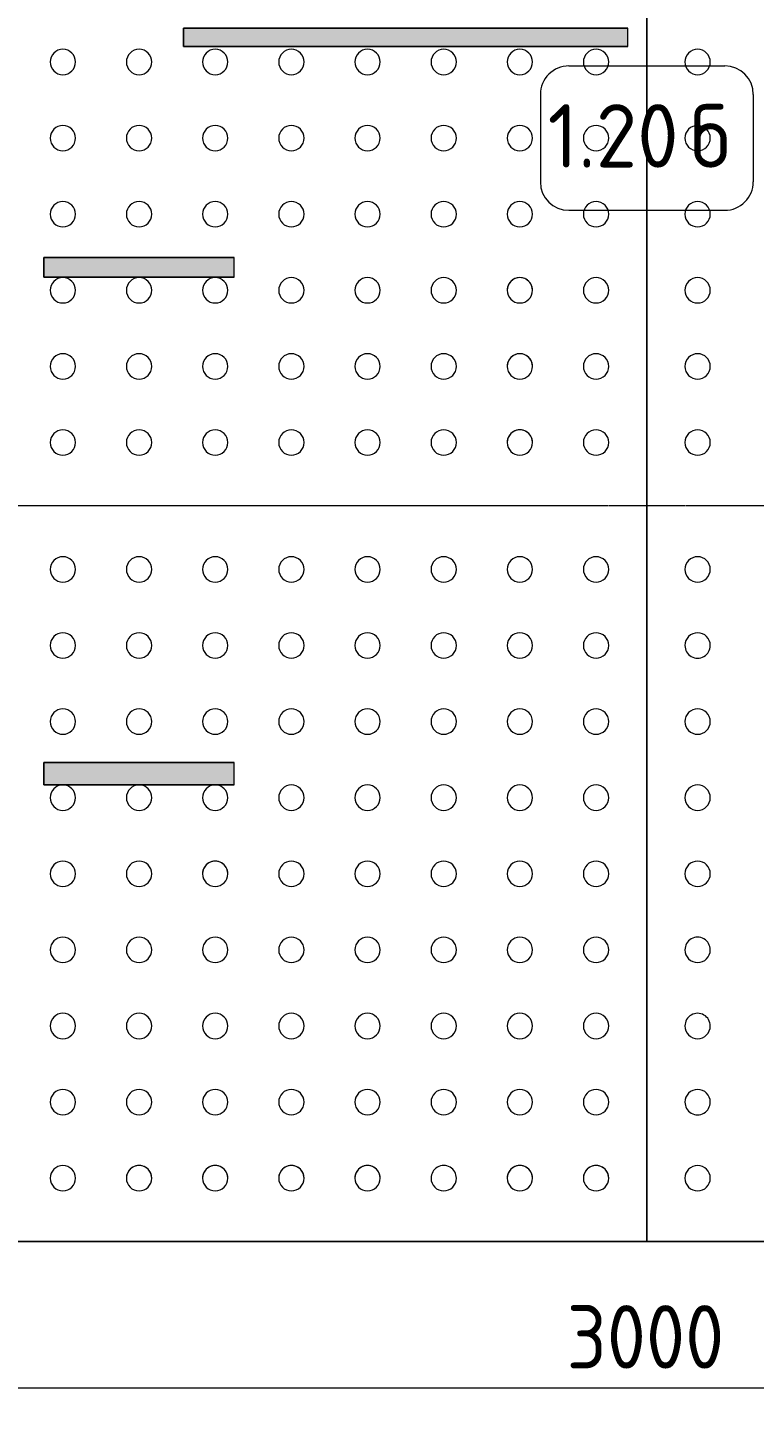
# Model space of a CAD drawing. Header units: millimetres. Extents: x 855 to 103073, y -1987 to 27400.
# Drawn here: x 72516 to 73088, y 355 to 1457 of the extents above; entities that cross this region are included whole.
import ezdxf

# ---------------------------------------------------------------- set-up
doc = ezdxf.new("R2010")
doc.units = ezdxf.units.MM
for name, color, linetype, lineweight in [('A-ANNO-DIMS', 7, 'Continuous', 9), ('A-ANNO-DIMS-25', 7, 'Continuous', 9), ('I-FURN-IDEN', 7, 'Continuous', 9)]:
    doc.layers.add(name, color=color, linetype=linetype, lineweight=lineweight)
for name, color, linetype, lineweight, true_color in [('I-FURN-3', 7, 'Continuous', 9, 0xacacac), ('I-FURN-7', 7, 'Continuous', 9, 0x9e9e9e), ('I-FURN-9', 7, 'Continuous', 9, 0xc0c0c0)]:
    doc.layers.add(name, color=color, linetype=linetype, lineweight=lineweight, true_color=true_color)
doc.layers.add('I-FURN-4', color=7, linetype='Continuous', lineweight=9, true_color=0x7f7f7f, transparency=0.7)
doc.styles.add('GOST Common_4', font='GOST_Common.ttf', dxfattribs={"height": 49.99999999999998})
doc.styles.add('ISOCPEUR_2', font='isocpeur.ttf', dxfattribs={"width": 0.9, "height": 49.99999999999999})
doc.dimstyles.new('ISO-2_0_0_9К_Средний_округл2', dxfattribs={"dimscale": 304.8, "dimtxt": 49.79905879051576, "dimasz": 0.1230314960629921, "dimexe": 0.09842519685039369, "dimexo": 0, "dimgap": 0, "dimtad": 1, "dimdec": 0, "dimrnd": 10, "dimzin": 0, "dimdsep": 46, "dimtxsty": 'ISOCPEUR_2', "dimblk1": 'OBLIQUE', "dimblk2": 'OBLIQUE', "dimsah": 1, "dimcen": 0.09, "dimdle": 0.09842519685039369, "dimazin": 0, "dimtfac": 1, "dimtdec": 4, "dimtix": 1, "dimtmove": 0, "dimatfit": 3, "dimfxl": 1, "dimtvp": 1, "dimtolj": 1, "dimtzin": 0, "dimarcsym": 2})

# ---------------------------------------------------------------- blocks, each defined once
blk = doc.blocks.new('Бизиборд лего - бизиборд 1_21б-32328682-Развертка 1_02-5')
at = {"layer": 'I-FURN-4'}
h = blk.add_hatch(color=256, dxfattribs=at)
h.paths.add_polyline_path([(-10711.25912739039, 860.1890996290872), (-10567.49996563503, 860.1890996290872), (-10567.49996563503, 877.7795048324365), (-10717.49996563503, 877.7795048324365), (-10717.49996563503, 860.1890996290872), (-10711.62661423824, 860.1890996290872)])
h.paths.add_polyline_path([(-10697.59852183533, 1260.363485744461), (-10567.49996563503, 1260.363485744461), (-10567.49996563503, 1275.872359665413), (-10717.49996563503, 1275.872359665413), (-10717.49996563503, 1260.363485744461), (-10699.91177518401, 1260.363485744461)])
h.paths.add_polyline_path([(-10274.07764208714, 1442.175845178935), (-10257.49996563502, 1442.175845178935), (-10257.49996563502, 1456.703159230274), (-10607.49996563503, 1456.703159230274), (-10607.49996563503, 1442.175845178935), (-10275.42889782316, 1442.175845178935)])
h.paths.add_polyline_path([(-10242.49996563503, 1840.277097905211), (-10242.49996563503, 1852.768102646797), (-10557.49996563503, 1852.768102646797), (-10557.49996563503, 1840.277097905211), (-10256.28351398312, 1840.277097905211)])
at = {"layer": 'I-FURN-3'}
for p, q in [((-10257.49996563501, 1456.703159230274), (-10607.49996563501, 1456.703159230274)), ((-10607.49996563501, 1456.703159230274), (-10607.49996563501, 1442.175845178936)), ((-10257.49996563501, 1442.175845178936), (-10257.49996563501, 1456.703159230274)), ((-10607.49996563501, 1442.175845178936), (-10257.49996563501, 1442.175845178936)), ((-10567.49996563502, 1275.872359665414), (-10717.49996563502, 1275.872359665414)), ((-10717.49996563502, 1275.872359665414), (-10717.49996563502, 1260.363485744461)), ((-10567.49996563502, 1260.363485744461), (-10567.49996563502, 1275.872359665414)), ((-10717.49996563502, 1260.363485744461), (-10567.49996563502, 1260.363485744461)), ((-10712.49996563501, 1079.999999999951), (-10772.49996563502, 1079.999999999951)), ((-10272.84070737213, 1079.999999999952), (-10712.1592238979, 1079.999999999951)), ((-10212.49996563501, 1079.999999999953), (-10272.49996563502, 1079.999999999952)), ((-9778.720619390548, 1079.999999999954), (-10212.1592238979, 1079.999999999953)), ((-10567.49996563502, 877.7795048324375), (-10717.49996563502, 877.7795048324375)), ((-10717.49996563502, 877.7795048324375), (-10717.49996563502, 860.1890996290883)), ((-10567.49996563502, 860.1890996290883), (-10567.49996563502, 877.7795048324375)), ((-10717.49996563502, 860.1890996290883), (-10567.49996563502, 860.1890996290883)), ((-10742.49996563502, 499.999999999955), (-10242.49996563501, 499.999999999955)), ((-10242.49996563501, 499.9999999999552), (-9742.499965635014, 499.9999999999552))]:
    blk.add_line(p, q, dxfattribs=at)
for centre, radius, start, end in [((-10702.49996563502, 1429.999999999948), 10, 0, 180), ((-10642.49996563502, 1429.999999999947), 9.999999999998181, 0, 180), ((-10582.49996563502, 1429.999999999948), 10, 0, 180), ((-10522.49996563502, 1429.999999999948), 10, 0, 180), ((-10462.49996563502, 1429.999999999948), 10, 0, 180), ((-10402.49996563502, 1429.999999999948), 10, 0, 180), ((-10342.49996563502, 1429.999999999949), 10, 0, 180), ((-10282.49996563502, 1429.999999999949), 10, 0, 180), ((-10202.49996563502, 1429.999999999951), 10, 0, 180), ((-10702.49996563502, 1429.999999999948), 10, 180, 0), ((-10642.49996563502, 1429.999999999947), 10, 180, 0), ((-10582.49996563502, 1429.999999999948), 10, 180, 0), ((-10522.49996563502, 1429.999999999948), 10, 180, 0), ((-10462.49996563502, 1429.999999999948), 10, 180, 0), ((-10402.49996563502, 1429.999999999948), 10, 180, 0), ((-10342.49996563502, 1429.999999999949), 10, 180, 0), ((-10282.49996563502, 1429.999999999949), 10.00000000000182, 180, 0), ((-10202.49996563502, 1429.999999999951), 10, 180, 0), ((-10702.49996563502, 1369.999999999948), 10, 0, 180), ((-10642.49996563502, 1369.999999999948), 9.999999999998181, 0, 180), ((-10582.49996563502, 1369.999999999948), 10, 0, 180), ((-10522.49996563502, 1369.999999999948), 10, 0, 180), ((-10462.49996563502, 1369.999999999948), 10, 0, 180), ((-10402.49996563502, 1369.999999999948), 10, 0, 180), ((-10342.49996563502, 1369.999999999948), 10, 0, 180), ((-10282.49996563502, 1369.999999999949), 10, 0, 180), ((-10202.49996563502, 1369.999999999951), 10, 0, 180), ((-10702.49996563502, 1369.999999999948), 10, 180, 0), ((-10642.49996563502, 1369.999999999948), 10, 180, 0), ((-10582.49996563502, 1369.999999999948), 10, 180, 0), ((-10522.49996563502, 1369.999999999948), 10, 180, 0), ((-10462.49996563502, 1369.999999999948), 10, 180, 0), ((-10402.49996563502, 1369.999999999948), 10, 180, 0), ((-10342.49996563502, 1369.999999999948), 10, 180, 0), ((-10282.49996563502, 1369.999999999949), 10, 180, 0), ((-10202.49996563502, 1369.999999999951), 10, 180, 0), ((-10702.49996563502, 1309.999999999948), 10, 0, 180), ((-10642.49996563502, 1309.999999999948), 9.999999999998181, 0, 180), ((-10582.49996563502, 1309.999999999948), 10, 0, 180), ((-10522.49996563502, 1309.999999999948), 10, 0, 180), ((-10462.49996563502, 1309.999999999948), 10, 0, 180), ((-10402.49996563502, 1309.999999999949), 10, 0, 180), ((-10342.49996563502, 1309.999999999949), 10, 0, 180), ((-10282.49996563502, 1309.999999999949), 10, 0, 180), ((-10202.49996563502, 1309.999999999953), 10, 0, 180), ((-10702.49996563502, 1309.999999999948), 10, 180, 0), ((-10642.49996563502, 1309.999999999948), 10, 180, 0), ((-10582.49996563502, 1309.999999999948), 10, 180, 0), ((-10522.49996563502, 1309.999999999948), 10, 180, 0), ((-10462.49996563502, 1309.999999999948), 10, 180, 0), ((-10402.49996563502, 1309.999999999949), 10, 180, 0), ((-10342.49996563502, 1309.999999999949), 10, 180, 0), ((-10282.49996563502, 1309.999999999949), 10, 180, 0), ((-10202.49996563502, 1309.999999999953), 10, 180, 0), ((-10702.49996563502, 1249.999999999948), 10, 0, 180), ((-10642.49996563502, 1249.999999999948), 9.999999999998181, 0, 180), ((-10582.49996563502, 1249.999999999948), 10, 0, 180), ((-10522.49996563502, 1249.999999999948), 10, 0, 180), ((-10462.49996563502, 1249.999999999948), 10, 0, 180), ((-10402.49996563502, 1249.999999999948), 10, 0, 180), ((-10342.49996563502, 1249.999999999948), 10.00000000000216, 359.9999999999944, 179.9999999999948), ((-10282.49996563502, 1249.999999999949), 10, 0, 180), ((-10202.49996563502, 1249.999999999953), 10, 0, 180), ((-10702.49996563502, 1249.999999999948), 10, 180, 0), ((-10642.49996563502, 1249.999999999948), 10, 180, 0), ((-10582.49996563502, 1249.999999999948), 10, 180, 0), ((-10522.49996563502, 1249.999999999948), 10, 180, 0), ((-10462.49996563502, 1249.999999999948), 10, 180, 0), ((-10402.49996563502, 1249.999999999948), 10, 180, 0), ((-10342.49996563502, 1249.999999999948), 10, 180, 0), ((-10282.49996563502, 1249.999999999949), 10, 180, 0), ((-10202.49996563502, 1249.999999999953), 10, 180, 0), ((-10702.49996563502, 1189.99999999995), 10, 0, 180), ((-10642.49996563502, 1189.999999999948), 9.999999999998181, 0, 180), ((-10582.49996563502, 1189.999999999948), 10, 0, 180), ((-10522.49996563502, 1189.999999999948), 10, 0, 180), ((-10462.49996563502, 1189.999999999948), 10, 0, 180), ((-10402.49996563502, 1189.999999999948), 10, 0, 180), ((-10342.49996563502, 1189.999999999948), 10.00000000000223, 359.9999999999944, 179.9999999999948), ((-10282.49996563502, 1189.999999999948), 10, 0, 180), ((-10202.49996563502, 1189.999999999952), 10, 0, 180), ((-10702.49996563502, 1189.99999999995), 10, 180, 0), ((-10642.49996563502, 1189.999999999948), 10, 180, 0), ((-10582.49996563502, 1189.999999999948), 10, 180, 0), ((-10522.49996563502, 1189.999999999948), 10.00000000000182, 180, 0), ((-10462.49996563502, 1189.999999999948), 10, 180, 0), ((-10402.49996563502, 1189.999999999948), 10, 180, 0), ((-10342.49996563502, 1189.999999999948), 10, 180, 0), ((-10282.49996563502, 1189.999999999948), 10, 180, 0), ((-10202.49996563502, 1189.999999999952), 10, 180, 0), ((-10702.49996563502, 1129.99999999995), 10, 0, 180), ((-10642.49996563502, 1129.99999999995), 9.999999999998181, 0, 180), ((-10582.49996563502, 1129.99999999995), 10, 0, 180), ((-10522.49996563502, 1129.99999999995), 10.00000000000182, 0, 180), ((-10462.49996563502, 1129.999999999949), 10, 0, 180), ((-10402.49996563502, 1129.999999999949), 10, 0, 180), ((-10342.49996563502, 1129.999999999949), 10.0000000000022, 359.9999999999944, 179.9999999999948), ((-10282.49996563502, 1129.999999999949), 10, 0, 180), ((-10202.49996563502, 1129.999999999953), 10, 0, 180), ((-10702.49996563502, 1129.99999999995), 10.00000000000182, 180, 0), ((-10642.49996563502, 1129.99999999995), 10, 180, 0), ((-10582.49996563502, 1129.99999999995), 10, 180, 0), ((-10522.49996563502, 1129.99999999995), 10, 180, 0), ((-10462.49996563502, 1129.999999999949), 10, 180, 0), ((-10402.49996563502, 1129.999999999949), 10, 180, 0), ((-10342.49996563502, 1129.999999999949), 10, 180, 0), ((-10282.49996563502, 1129.999999999949), 10, 180, 0), ((-10202.49996563502, 1129.999999999953), 10, 180, 0), ((-10702.49996563501, 1029.999999999955), 10, 0, 180), ((-10642.49996563501, 1029.999999999955), 10, 0, 180), ((-10582.49996563502, 1029.999999999955), 10, 0, 180), ((-10522.49996563501, 1029.999999999955), 10, 0, 180), ((-10462.49996563501, 1029.999999999955), 10, 0, 180), ((-10402.49996563502, 1029.999999999955), 10, 0, 180), ((-10342.49996563501, 1029.999999999954), 10, 0, 180), ((-10282.49996563501, 1029.999999999954), 10, 0, 180), ((-10202.49996563501, 1029.999999999955), 10, 0, 180), ((-10702.49996563501, 1029.999999999955), 10, 180, 0), ((-10642.49996563501, 1029.999999999955), 10, 180, 0), ((-10582.49996563502, 1029.999999999955), 10, 180, 0), ((-10522.49996563501, 1029.999999999955), 10, 180, 0), ((-10462.49996563501, 1029.999999999955), 10, 180, 0), ((-10402.49996563502, 1029.999999999955), 9.999999999998181, 180, 0), ((-10342.49996563501, 1029.999999999954), 10, 180, 0), ((-10282.49996563501, 1029.999999999954), 10, 180, 0), ((-10202.49996563501, 1029.999999999955), 10, 180, 0), ((-10702.49996563501, 969.9999999999541), 10, 0, 180), ((-10702.49996563501, 969.9999999999541), 10, 180, 0), ((-10642.49996563501, 969.9999999999535), 10, 0, 180), ((-10642.49996563501, 969.9999999999535), 10, 180, 0), ((-10582.49996563501, 969.9999999999535), 9.999999999998181, 0, 180), ((-10582.49996563501, 969.9999999999535), 10, 180, 0), ((-10522.49996563502, 969.9999999999535), 10, 0, 180), ((-10522.49996563502, 969.9999999999535), 10, 180, 0), ((-10462.49996563502, 969.9999999999503), 10, 0, 180), ((-10462.49996563502, 969.9999999999503), 10, 180, 0), ((-10402.49996563502, 969.9999999999498), 10, 0, 180), ((-10402.49996563502, 969.9999999999498), 9.999999999998181, 180, 0), ((-10342.49996563502, 969.9999999999498), 10, 0, 180), ((-10342.49996563502, 969.9999999999498), 10, 180, 0), ((-10282.49996563502, 969.9999999999495), 10, 0, 180), ((-10282.49996563502, 969.9999999999495), 10, 180, 0), ((-10202.49996563501, 969.9999999999573), 10.00000000000006, 3.307776868722057e-13, 179.999999999999), ((-10202.49996563501, 969.9999999999573), 9.999999999999979, 179.9999999999997, 1.017777498068325e-12), ((-10702.49996563502, 909.9999999999507), 10, 0, 180), ((-10642.49996563502, 909.9999999999507), 9.999999999998181, 0, 180), ((-10582.49996563502, 909.999999999951), 10, 0, 180), ((-10522.49996563502, 909.9999999999512), 10, 0, 180), ((-10462.49996563502, 909.9999999999515), 10, 0, 180), ((-10402.49996563502, 909.9999999999515), 10, 0, 180), ((-10342.49996563502, 909.9999999999518), 10, 0, 180), ((-10282.49996563502, 909.999999999952), 10, 0, 180), ((-10202.49996563502, 909.9999999999526), 10, 0, 180), ((-10702.49996563502, 909.9999999999507), 10, 180, 0), ((-10642.49996563502, 909.9999999999507), 10, 180, 0), ((-10582.49996563502, 909.999999999951), 10, 180, 0), ((-10522.49996563502, 909.9999999999512), 10, 180, 0), ((-10462.49996563502, 909.9999999999515), 10, 180, 0), ((-10402.49996563502, 909.9999999999515), 10, 180, 0), ((-10342.49996563502, 909.9999999999518), 10, 180, 0), ((-10282.49996563502, 909.999999999952), 10, 180, 0), ((-10202.49996563502, 909.9999999999526), 9.999999999998181, 180, 0), ((-10702.49996563502, 849.999999999951), 10, 0, 180), ((-10642.49996563502, 849.9999999999508), 9.999999999998181, 0, 180), ((-10582.49996563502, 849.999999999951), 10, 0, 180), ((-10522.49996563502, 849.9999999999513), 10, 0, 180), ((-10462.49996563502, 849.9999999999513), 10, 0, 180), ((-10402.49996563502, 849.9999999999516), 10, 0, 180), ((-10342.49996563502, 849.9999999999519), 10, 0, 180), ((-10282.49996563502, 849.9999999999519), 10, 0, 180), ((-10202.49996563502, 849.9999999999524), 10, 0, 180), ((-10702.49996563502, 849.999999999951), 10, 180, 0), ((-10642.49996563502, 849.9999999999508), 10, 180, 0), ((-10582.49996563502, 849.999999999951), 10, 180, 0), ((-10522.49996563502, 849.9999999999513), 10, 180, 0), ((-10462.49996563502, 849.9999999999513), 10, 180, 0), ((-10402.49996563502, 849.9999999999516), 10, 180, 0), ((-10342.49996563502, 849.9999999999519), 10.00000000000182, 180, 0), ((-10282.49996563502, 849.9999999999519), 10, 180, 0), ((-10202.49996563502, 849.9999999999524), 9.999999999998181, 180, 0), ((-10702.49996563502, 789.9999999999511), 10, 0, 180), ((-10642.49996563502, 789.9999999999509), 9.999999999998181, 0, 180), ((-10582.49996563502, 789.9999999999509), 10.0000000000022, 359.9999999999944, 179.9999999999948), ((-10522.49996563502, 789.9999999999511), 10, 0, 180), ((-10462.49996563502, 789.9999999999515), 10, 0, 180), ((-10402.49996563502, 789.9999999999515), 10, 0, 180), ((-10342.49996563502, 789.9999999999517), 10, 0, 180), ((-10282.49996563502, 789.999999999952), 10, 0, 180), ((-10202.49996563502, 789.9999999999525), 10, 0, 180), ((-10702.49996563502, 789.9999999999511), 10, 180, 0), ((-10642.49996563502, 789.9999999999509), 10, 180, 0), ((-10582.49996563502, 789.9999999999509), 10, 180, 0), ((-10522.49996563502, 789.9999999999511), 10, 180, 0), ((-10462.49996563502, 789.9999999999515), 10, 180, 0), ((-10402.49996563502, 789.9999999999515), 10, 180, 0), ((-10342.49996563502, 789.9999999999517), 10, 180, 0), ((-10282.49996563502, 789.999999999952), 10, 180, 0), ((-10202.49996563502, 789.9999999999525), 10, 180, 0), ((-10702.49996563502, 729.999999999951), 10, 0, 180), ((-10642.49996563502, 729.999999999951), 9.999999999998181, 0, 180), ((-10582.49996563502, 729.9999999999512), 10, 0, 180), ((-10522.49996563502, 729.9999999999516), 10, 0, 180), ((-10462.49996563502, 729.9999999999516), 10, 0, 180), ((-10402.49996563502, 729.9999999999518), 10, 0, 180), ((-10342.49996563502, 729.9999999999518), 10, 0, 180), ((-10282.49996563502, 729.9999999999518), 10, 0, 180), ((-10202.49996563502, 729.9999999999541), 10.00000000000091, 359.9999999999941, 179.9999999999958), ((-10702.49996563502, 729.999999999951), 10, 180, 0), ((-10642.49996563502, 729.999999999951), 10, 180, 0), ((-10582.49996563502, 729.9999999999512), 10, 180, 0), ((-10522.49996563502, 729.9999999999516), 10, 180, 0), ((-10462.49996563502, 729.9999999999516), 10, 180, 0), ((-10402.49996563502, 729.9999999999518), 9.999999999998181, 180, 0), ((-10342.49996563502, 729.9999999999518), 10, 180, 0), ((-10282.49996563502, 729.9999999999518), 10, 180, 0), ((-10202.49996563502, 729.9999999999541), 10.00000000000006, 180.0000000000003, 359.9999999999987), ((-10702.49996563502, 669.9999999999511), 10, 0, 180), ((-10642.49996563502, 669.9999999999511), 10.00000000000182, 0, 180), ((-10582.49996563502, 669.9999999999513), 10, 0, 180), ((-10522.49996563502, 669.9999999999517), 10, 0, 180), ((-10462.49996563502, 669.9999999999517), 10, 0, 180), ((-10402.49996563502, 669.9999999999517), 10, 0, 180), ((-10342.49996563502, 669.9999999999517), 10, 0, 180), ((-10282.49996563502, 669.9999999999519), 10, 0, 180), ((-10202.49996563502, 669.9999999999542), 9.999999999999943, 359.9999999999993, 180.000000000001), ((-10702.49996563502, 669.9999999999511), 10, 180, 0), ((-10642.49996563502, 669.9999999999511), 10, 180, 0), ((-10582.49996563502, 669.9999999999513), 10, 180, 0), ((-10522.49996563502, 669.9999999999517), 10, 180, 0), ((-10462.49996563502, 669.9999999999517), 10, 180, 0), ((-10402.49996563502, 669.9999999999517), 9.999999999998181, 180, 0), ((-10342.49996563502, 669.9999999999517), 10, 180, 0), ((-10282.49996563502, 669.9999999999519), 10, 180, 0), ((-10202.49996563502, 669.9999999999542), 10.00000000000006, 180.0000000000003, 359.9999999999987), ((-10702.49996563502, 609.999999999953), 10, 0, 180), ((-10642.49996563502, 609.9999999999518), 9.999999999998181, 0, 180), ((-10582.49996563502, 609.9999999999518), 10, 0, 180), ((-10522.49996563502, 609.9999999999518), 10, 0, 180), ((-10462.49996563502, 609.9999999999518), 10, 0, 180), ((-10402.49996563502, 609.9999999999518), 10, 0, 180), ((-10342.49996563502, 609.9999999999518), 10, 0, 180), ((-10282.49996563502, 609.9999999999518), 10, 0, 180), ((-10202.49996563502, 609.9999999999541), 10.00000000000006, 3.307776868722057e-13, 179.999999999999), ((-10702.49996563502, 609.999999999953), 10, 180, 0), ((-10642.49996563502, 609.9999999999518), 10, 180, 0), ((-10582.49996563502, 609.9999999999518), 10, 180, 0), ((-10522.49996563502, 609.9999999999518), 10, 180, 0), ((-10462.49996563502, 609.9999999999518), 10, 180, 0), ((-10402.49996563502, 609.9999999999518), 9.999999999998181, 180, 0), ((-10342.49996563502, 609.9999999999518), 10, 180, 0), ((-10282.49996563502, 609.9999999999518), 10, 180, 0), ((-10202.49996563502, 609.9999999999541), 9.999999999999943, 179.9999999999997, 9.66888623164909e-13), ((-10702.49996563502, 549.9999999999532), 10, 0, 179.9999999999987), ((-10642.49996563502, 549.9999999999533), 9.99999999999818, 359.9999999999994, 179.9999999999997), ((-10582.49996563502, 549.9999999999533), 9.999999999999943, 359.9999999999993, 179.9999999999997), ((-10522.49996563502, 549.9999999999533), 9.999999999999943, 359.9999999999993, 179.9999999999997), ((-10462.49996563502, 549.9999999999517), 9.999999999999979, 359.9999999999994, 180.0000000000003), ((-10402.49996563502, 549.9999999999517), 9.999999999999979, 359.9999999999994, 180.0000000000003), ((-10342.49996563502, 549.9999999999517), 9.999999999999979, 359.9999999999994, 180.0000000000003), ((-10282.49996563502, 549.9999999999517), 9.999999999999979, 359.9999999999994, 180.0000000000003), ((-10202.49996563502, 549.9999999999541), 10, 0, 179.9999999999993), ((-10702.49996563502, 549.9999999999532), 10, 180, 0), ((-10642.49996563502, 549.9999999999533), 10.00000000000006, 180.0000000000003, 359.9999999999987), ((-10582.49996563502, 549.9999999999533), 10.00000000000006, 180.0000000000003, 359.9999999999987), ((-10522.49996563502, 549.9999999999533), 10.00000000000006, 180.0000000000003, 359.9999999999987), ((-10462.49996563502, 549.9999999999517), 10.00000000000011, 180.0000000000007, 359.999999999999), ((-10402.49996563502, 549.9999999999517), 10.00000000000183, 180.0000000000006, 359.9999999999989), ((-10342.49996563502, 549.9999999999517), 10.00000000000011, 180.0000000000007, 359.999999999999), ((-10282.49996563502, 549.9999999999517), 10.00000000000011, 180.0000000000007, 359.999999999999), ((-10202.49996563502, 549.9999999999541), 10.00000000000006, 180.0000000000003, 359.9999999999994)]:
    blk.add_arc(centre, radius, start, end, dxfattribs=at)
at = {"layer": 'I-FURN-7'}
for p, q in [((-10242.49996563501, 1840.27709790521), (-10242.49996563501, 499.9999999999551)), ((-10242.49996563501, 499.9999999999551), (-10242.49996563501, 1840.27709790521))]:
    blk.add_line(p, q, dxfattribs=at)
at = {"layer": 'I-FURN-9'}
for p, q in [((-10242.49996563501, 499.9999999999551), (-10242.49996563501, 1840.27709790521)), ((-10242.49996563501, 499.9999999999551), (-10242.49996563501, 1840.27709790521)), ((-10607.49996563501, 1456.703159230274), (-10257.49996563501, 1456.703159230274)), ((-10607.49996563501, 1442.175845178936), (-10607.49996563501, 1456.703159230274)), ((-10257.49996563501, 1442.175845178936), (-10257.49996563501, 1456.703159230274)), ((-10257.49996563501, 1442.175845178936), (-10607.49996563501, 1442.175845178936)), ((-10717.49996563502, 1275.872359665414), (-10567.49996563502, 1275.872359665414)), ((-10717.49996563502, 1260.363485744461), (-10717.49996563502, 1275.872359665414)), ((-10567.49996563502, 1260.363485744461), (-10567.49996563502, 1275.872359665414)), ((-10567.49996563502, 1260.363485744461), (-10717.49996563502, 1260.363485744461)), ((-10717.49996563502, 877.7795048324375), (-10567.49996563502, 877.7795048324375)), ((-10717.49996563502, 860.1890996290883), (-10717.49996563502, 877.7795048324375)), ((-10567.49996563502, 860.1890996290883), (-10567.49996563502, 877.7795048324375)), ((-10567.49996563502, 860.1890996290883), (-10717.49996563502, 860.1890996290883)), ((-10242.49996563501, 499.999999999955), (-10742.49996563502, 499.999999999955)), ((-9742.499965635014, 499.9999999999552), (-10242.49996563501, 499.9999999999552))]:
    blk.add_line(p, q, dxfattribs=at)
for centre, radius, start, end in [((-10702.49996563502, 1429.999999999948), 10, 0, 180), ((-10642.49996563502, 1429.999999999947), 10, 0, 180), ((-10582.49996563502, 1429.999999999948), 10, 0, 180), ((-10522.49996563502, 1429.999999999948), 10, 0, 180), ((-10462.49996563502, 1429.999999999948), 10, 0, 180), ((-10402.49996563502, 1429.999999999948), 10, 0, 180), ((-10342.49996563502, 1429.999999999949), 10, 0, 180), ((-10282.49996563502, 1429.999999999949), 10.00000000000182, 0, 180), ((-10202.49996563502, 1429.999999999951), 10, 0, 180), ((-10702.49996563502, 1429.999999999948), 10, 180, 0), ((-10642.49996563502, 1429.999999999947), 9.999999999998181, 180, 0), ((-10582.49996563502, 1429.999999999948), 10, 180, 0), ((-10522.49996563502, 1429.999999999948), 10, 180, 0), ((-10462.49996563502, 1429.999999999948), 10, 180, 0), ((-10402.49996563502, 1429.999999999948), 10, 180, 0), ((-10342.49996563502, 1429.999999999949), 10, 180, 0), ((-10282.49996563502, 1429.999999999949), 10, 180, 0), ((-10202.49996563502, 1429.999999999951), 10, 180, 0), ((-10702.49996563502, 1369.999999999948), 10, 0, 180), ((-10642.49996563502, 1369.999999999948), 10, 0, 180), ((-10582.49996563502, 1369.999999999948), 10, 0, 180), ((-10522.49996563502, 1369.999999999948), 10, 0, 180), ((-10462.49996563502, 1369.999999999948), 10, 0, 180), ((-10402.49996563502, 1369.999999999948), 10, 0, 180), ((-10342.49996563502, 1369.999999999948), 10, 0, 180), ((-10282.49996563502, 1369.999999999949), 10, 0, 180), ((-10202.49996563502, 1369.999999999951), 10, 0, 180), ((-10702.49996563502, 1369.999999999948), 10, 180, 0), ((-10642.49996563502, 1369.999999999948), 9.999999999998181, 180, 0), ((-10582.49996563502, 1369.999999999948), 10, 180, 0), ((-10522.49996563502, 1369.999999999948), 10, 180, 0), ((-10462.49996563502, 1369.999999999948), 10, 180, 0), ((-10402.49996563502, 1369.999999999948), 10, 180, 0), ((-10342.49996563502, 1369.999999999948), 10, 180, 0), ((-10282.49996563502, 1369.999999999949), 10, 180, 0), ((-10202.49996563502, 1369.999999999951), 10, 180, 0), ((-10702.49996563502, 1309.999999999948), 10, 0, 180), ((-10642.49996563502, 1309.999999999948), 10, 0, 180), ((-10582.49996563502, 1309.999999999948), 10, 0, 180), ((-10522.49996563502, 1309.999999999948), 10, 0, 180), ((-10462.49996563502, 1309.999999999948), 10, 0, 180), ((-10402.49996563502, 1309.999999999949), 10, 0, 180), ((-10342.49996563502, 1309.999999999949), 10, 0, 180), ((-10282.49996563502, 1309.999999999949), 10, 0, 180), ((-10202.49996563502, 1309.999999999953), 10, 0, 180), ((-10702.49996563502, 1309.999999999948), 10, 180, 0), ((-10642.49996563502, 1309.999999999948), 9.999999999998181, 180, 0), ((-10582.49996563502, 1309.999999999948), 10, 180, 0), ((-10522.49996563502, 1309.999999999948), 10, 180, 0), ((-10462.49996563502, 1309.999999999948), 10, 180, 0), ((-10402.49996563502, 1309.999999999949), 10, 180, 0), ((-10342.49996563502, 1309.999999999949), 10, 180, 0), ((-10282.49996563502, 1309.999999999949), 10, 180, 0), ((-10202.49996563502, 1309.999999999953), 10, 180, 0), ((-10702.49996563502, 1249.999999999948), 10, 0, 180), ((-10642.49996563502, 1249.999999999948), 10, 0, 180), ((-10582.49996563502, 1249.999999999948), 10, 0, 180), ((-10522.49996563502, 1249.999999999948), 10, 0, 180), ((-10462.49996563502, 1249.999999999948), 10, 0, 180), ((-10402.49996563502, 1249.999999999948), 10, 0, 180), ((-10342.49996563502, 1249.999999999948), 10, 0, 180), ((-10282.49996563502, 1249.999999999949), 10, 0, 180), ((-10202.49996563502, 1249.999999999953), 10, 0, 180), ((-10702.49996563502, 1249.999999999948), 10, 180, 0), ((-10642.49996563502, 1249.999999999948), 9.999999999998181, 180, 0), ((-10582.49996563502, 1249.999999999948), 10, 180, 0), ((-10522.49996563502, 1249.999999999948), 10, 180, 0), ((-10462.49996563502, 1249.999999999948), 10, 180, 0), ((-10402.49996563502, 1249.999999999948), 10, 180, 0), ((-10342.49996563502, 1249.999999999948), 10.00000000000182, 180, 0), ((-10282.49996563502, 1249.999999999949), 10, 180, 0), ((-10202.49996563502, 1249.999999999953), 10, 180, 0), ((-10702.49996563502, 1189.99999999995), 10, 0, 180), ((-10642.49996563502, 1189.999999999948), 10, 0, 180), ((-10582.49996563502, 1189.999999999948), 10, 0, 180), ((-10522.49996563502, 1189.999999999948), 10.00000000000182, 0, 180), ((-10462.49996563502, 1189.999999999948), 10, 0, 180), ((-10402.49996563502, 1189.999999999948), 10, 0, 180), ((-10342.49996563502, 1189.999999999948), 10, 0, 180), ((-10282.49996563502, 1189.999999999948), 10, 0, 180), ((-10202.49996563502, 1189.999999999952), 10, 0, 180), ((-10702.49996563502, 1189.99999999995), 10, 180, 0), ((-10642.49996563502, 1189.999999999948), 9.999999999998181, 180, 0), ((-10582.49996563502, 1189.999999999948), 10, 180, 0), ((-10522.49996563502, 1189.999999999948), 10, 180, 0), ((-10462.49996563502, 1189.999999999948), 10, 180, 0), ((-10402.49996563502, 1189.999999999948), 10, 180, 0), ((-10342.49996563502, 1189.999999999948), 10.00000000000182, 180, 0), ((-10282.49996563502, 1189.999999999948), 10, 180, 0), ((-10202.49996563502, 1189.999999999952), 10, 180, 0), ((-10702.49996563502, 1129.99999999995), 10.00000000000182, 0, 180), ((-10642.49996563502, 1129.99999999995), 10, 0, 180), ((-10582.49996563502, 1129.99999999995), 10, 0, 180), ((-10522.49996563502, 1129.99999999995), 10, 0, 180), ((-10462.49996563502, 1129.999999999949), 10, 0, 180), ((-10402.49996563502, 1129.999999999949), 10, 0, 180), ((-10342.49996563502, 1129.999999999949), 10, 0, 180), ((-10282.49996563502, 1129.999999999949), 10, 0, 180), ((-10202.49996563502, 1129.999999999953), 10, 0, 180), ((-10702.49996563502, 1129.99999999995), 10, 180, 0), ((-10642.49996563502, 1129.99999999995), 9.999999999998181, 180, 0), ((-10582.49996563502, 1129.99999999995), 10, 180, 0), ((-10522.49996563502, 1129.99999999995), 10.00000000000182, 180, 0), ((-10462.49996563502, 1129.999999999949), 10, 180, 0), ((-10402.49996563502, 1129.999999999949), 10, 180, 0), ((-10342.49996563502, 1129.999999999949), 10.00000000000182, 180, 0), ((-10282.49996563502, 1129.999999999949), 10, 180, 0), ((-10202.49996563502, 1129.999999999953), 10, 180, 0), ((-10702.49996563501, 1029.999999999955), 10, 0, 180), ((-10642.49996563501, 1029.999999999955), 10, 0, 180), ((-10582.49996563502, 1029.999999999955), 10, 0, 180), ((-10522.49996563501, 1029.999999999955), 10, 0, 180), ((-10462.49996563501, 1029.999999999955), 10, 0, 180), ((-10402.49996563502, 1029.999999999955), 9.999999999998181, 0, 180), ((-10342.49996563501, 1029.999999999954), 10, 0, 180), ((-10282.49996563501, 1029.999999999954), 10, 0, 180), ((-10202.49996563501, 1029.999999999955), 10, 0, 180), ((-10702.49996563501, 1029.999999999955), 10, 180, 0), ((-10642.49996563501, 1029.999999999955), 10, 180, 0), ((-10582.49996563502, 1029.999999999955), 10, 180, 0), ((-10522.49996563501, 1029.999999999955), 10, 180, 0), ((-10462.49996563501, 1029.999999999955), 10, 180, 0), ((-10402.49996563502, 1029.999999999955), 10, 180, 0), ((-10342.49996563501, 1029.999999999954), 10, 180, 0), ((-10282.49996563501, 1029.999999999954), 10, 180, 0), ((-10202.49996563501, 1029.999999999955), 10, 180, 0), ((-10702.49996563501, 969.9999999999541), 10, 0, 180), ((-10702.49996563501, 969.9999999999541), 10, 180, 0), ((-10642.49996563501, 969.9999999999535), 10, 0, 180), ((-10642.49996563501, 969.9999999999535), 10, 180, 0), ((-10582.49996563501, 969.9999999999535), 10, 0, 180), ((-10582.49996563501, 969.9999999999535), 9.999999999998181, 180, 0), ((-10522.49996563502, 969.9999999999535), 10, 0, 180), ((-10522.49996563502, 969.9999999999535), 10, 180, 0), ((-10462.49996563502, 969.9999999999503), 10, 0, 180), ((-10462.49996563502, 969.9999999999503), 10, 180, 0), ((-10402.49996563502, 969.9999999999498), 9.999999999998181, 0, 180), ((-10402.49996563502, 969.9999999999498), 10, 180, 0), ((-10342.49996563502, 969.9999999999498), 10, 0, 180), ((-10342.49996563502, 969.9999999999498), 10, 180, 0), ((-10282.49996563502, 969.9999999999495), 10, 0, 180), ((-10282.49996563502, 969.9999999999495), 10, 180, 0), ((-10202.49996563501, 969.9999999999573), 9.999999999999943, 9.796108418907631e-13, 179.9999999999997), ((-10202.49996563501, 969.9999999999573), 10.00000000000014, 179.999999999999, 3.562221243239139e-13), ((-10702.49996563502, 909.9999999999507), 10, 0, 180), ((-10642.49996563502, 909.9999999999507), 10, 0, 180), ((-10582.49996563502, 909.999999999951), 10, 0, 180), ((-10522.49996563502, 909.9999999999512), 10, 0, 180), ((-10462.49996563502, 909.9999999999515), 10, 0, 180), ((-10402.49996563502, 909.9999999999515), 10, 0, 180), ((-10342.49996563502, 909.9999999999518), 10, 0, 180), ((-10282.49996563502, 909.999999999952), 10, 0, 180), ((-10202.49996563502, 909.9999999999526), 9.999999999998181, 0, 180), ((-10702.49996563502, 909.9999999999507), 10, 180, 0), ((-10642.49996563502, 909.9999999999507), 9.999999999998181, 180, 0), ((-10582.49996563502, 909.999999999951), 10, 180, 0), ((-10522.49996563502, 909.9999999999512), 10, 180, 0), ((-10462.49996563502, 909.9999999999515), 10, 180, 0), ((-10402.49996563502, 909.9999999999515), 10, 180, 0), ((-10342.49996563502, 909.9999999999518), 10, 180, 0), ((-10282.49996563502, 909.999999999952), 10, 180, 0), ((-10202.49996563502, 909.9999999999526), 10, 180, 0), ((-10702.49996563502, 849.999999999951), 10, 0, 180), ((-10642.49996563502, 849.9999999999508), 10, 0, 180), ((-10582.49996563502, 849.999999999951), 10, 0, 180), ((-10522.49996563502, 849.9999999999513), 10, 0, 180), ((-10462.49996563502, 849.9999999999513), 10, 0, 180), ((-10402.49996563502, 849.9999999999516), 10, 0, 180), ((-10342.49996563502, 849.9999999999519), 10.00000000000182, 0, 180), ((-10282.49996563502, 849.9999999999519), 10, 0, 180), ((-10202.49996563502, 849.9999999999524), 9.999999999998181, 0, 180), ((-10702.49996563502, 849.999999999951), 10, 180, 0), ((-10642.49996563502, 849.9999999999508), 9.999999999998181, 180, 0), ((-10582.49996563502, 849.999999999951), 10, 180, 0), ((-10522.49996563502, 849.9999999999513), 10, 180, 0), ((-10462.49996563502, 849.9999999999513), 10, 180, 0), ((-10402.49996563502, 849.9999999999516), 10, 180, 0), ((-10342.49996563502, 849.9999999999519), 10, 180, 0), ((-10282.49996563502, 849.9999999999519), 10, 180, 0), ((-10202.49996563502, 849.9999999999524), 10, 180, 0), ((-10702.49996563502, 789.9999999999511), 10, 0, 180), ((-10642.49996563502, 789.9999999999509), 10, 0, 180), ((-10582.49996563502, 789.9999999999509), 10, 0, 180), ((-10522.49996563502, 789.9999999999511), 10, 0, 180), ((-10462.49996563502, 789.9999999999515), 10, 0, 180), ((-10402.49996563502, 789.9999999999515), 10, 0, 180), ((-10342.49996563502, 789.9999999999517), 10, 0, 180), ((-10282.49996563502, 789.999999999952), 10, 0, 180), ((-10202.49996563502, 789.9999999999525), 10, 0, 180), ((-10702.49996563502, 789.9999999999511), 10, 180, 0), ((-10642.49996563502, 789.9999999999509), 9.999999999998181, 180, 0), ((-10582.49996563502, 789.9999999999509), 10.00000000000182, 180, 0), ((-10522.49996563502, 789.9999999999511), 10, 180, 0), ((-10462.49996563502, 789.9999999999515), 10, 180, 0), ((-10402.49996563502, 789.9999999999515), 10, 180, 0), ((-10342.49996563502, 789.9999999999517), 10, 180, 0), ((-10282.49996563502, 789.999999999952), 10, 180, 0), ((-10202.49996563502, 789.9999999999525), 10, 180, 0), ((-10702.49996563502, 729.999999999951), 10, 0, 180), ((-10642.49996563502, 729.999999999951), 10, 0, 180), ((-10582.49996563502, 729.9999999999512), 10, 0, 180), ((-10522.49996563502, 729.9999999999516), 10, 0, 180), ((-10462.49996563502, 729.9999999999516), 10, 0, 180), ((-10402.49996563502, 729.9999999999518), 9.999999999998181, 0, 180), ((-10342.49996563502, 729.9999999999518), 10, 0, 180), ((-10282.49996563502, 729.9999999999518), 10, 0, 180), ((-10202.49996563502, 729.9999999999541), 10.00000000000014, 359.9999999999987, 180.0000000000003), ((-10702.49996563502, 729.999999999951), 10, 180, 0), ((-10642.49996563502, 729.999999999951), 9.999999999998181, 180, 0), ((-10582.49996563502, 729.9999999999512), 10, 180, 0), ((-10522.49996563502, 729.9999999999516), 10, 180, 0), ((-10462.49996563502, 729.9999999999516), 10, 180, 0), ((-10402.49996563502, 729.9999999999518), 10, 180, 0), ((-10342.49996563502, 729.9999999999518), 10, 180, 0), ((-10282.49996563502, 729.9999999999518), 10, 180, 0), ((-10202.49996563502, 729.9999999999541), 9.999999999999943, 180.000000000001, 359.9999999999993), ((-10702.49996563502, 669.9999999999511), 10, 0, 180), ((-10642.49996563502, 669.9999999999511), 10, 0, 180), ((-10582.49996563502, 669.9999999999513), 10, 0, 180), ((-10522.49996563502, 669.9999999999517), 10, 0, 180), ((-10462.49996563502, 669.9999999999517), 10, 0, 180), ((-10402.49996563502, 669.9999999999517), 9.999999999998181, 0, 180), ((-10342.49996563502, 669.9999999999517), 10, 0, 180), ((-10282.49996563502, 669.9999999999519), 10, 0, 180), ((-10202.49996563502, 669.9999999999542), 10.00000000000006, 359.9999999999987, 180.0000000000003), ((-10702.49996563502, 669.9999999999511), 10, 180, 0), ((-10642.49996563502, 669.9999999999511), 10.00000000000182, 180, 0), ((-10582.49996563502, 669.9999999999513), 10, 180, 0), ((-10522.49996563502, 669.9999999999517), 10, 180, 0), ((-10462.49996563502, 669.9999999999517), 10, 180, 0), ((-10402.49996563502, 669.9999999999517), 10, 180, 0), ((-10342.49996563502, 669.9999999999517), 10, 180, 0), ((-10282.49996563502, 669.9999999999519), 10, 180, 0), ((-10202.49996563502, 669.9999999999542), 9.999999999999943, 180.000000000001, 359.9999999999993), ((-10702.49996563502, 609.999999999953), 10, 0, 180), ((-10642.49996563502, 609.9999999999518), 10, 0, 180), ((-10582.49996563502, 609.9999999999518), 10, 0, 180), ((-10522.49996563502, 609.9999999999518), 10, 0, 180), ((-10462.49996563502, 609.9999999999518), 10, 0, 180), ((-10402.49996563502, 609.9999999999518), 9.999999999998181, 0, 180), ((-10342.49996563502, 609.9999999999518), 10, 0, 180), ((-10282.49996563502, 609.9999999999518), 10, 0, 180), ((-10202.49996563502, 609.9999999999541), 9.999999999999943, 9.796108418907631e-13, 179.9999999999997), ((-10702.49996563502, 609.999999999953), 10, 180, 0), ((-10642.49996563502, 609.9999999999518), 9.999999999998181, 180, 0), ((-10582.49996563502, 609.9999999999518), 10, 180, 0), ((-10522.49996563502, 609.9999999999518), 10, 180, 0), ((-10462.49996563502, 609.9999999999518), 10, 180, 0), ((-10402.49996563502, 609.9999999999518), 10, 180, 0), ((-10342.49996563502, 609.9999999999518), 10, 180, 0), ((-10282.49996563502, 609.9999999999518), 10, 180, 0), ((-10202.49996563502, 609.9999999999541), 10.00000000000006, 179.999999999999, 3.053332494204976e-13), ((-10702.49996563502, 549.9999999999532), 9.999999999999979, 3.212360228278152e-13, 179.9999999999997), ((-10642.49996563502, 549.9999999999533), 10, 0, 180), ((-10582.49996563502, 549.9999999999533), 10, 0, 180), ((-10522.49996563502, 549.9999999999533), 10, 0, 180), ((-10462.49996563502, 549.9999999999517), 10, 0, 180), ((-10402.49996563502, 549.9999999999517), 9.99999999999972, 5.203387458874315e-12, 180.0000000000053), ((-10342.49996563502, 549.9999999999517), 10, 0, 180), ((-10282.49996563502, 549.9999999999517), 10, 0, 180), ((-10202.49996563502, 549.9999999999541), 10, 0, 180), ((-10702.49996563502, 549.9999999999532), 10, 180.0000000000003, 0), ((-10642.49996563502, 549.9999999999533), 9.999999999998181, 180.000000000001, 0), ((-10582.49996563502, 549.9999999999533), 10, 180.000000000001, 0), ((-10522.49996563502, 549.9999999999533), 10, 180.000000000001, 0), ((-10462.49996563502, 549.9999999999517), 10, 180.000000000001, 0), ((-10402.49996563502, 549.9999999999517), 10, 180.000000000001, 0), ((-10342.49996563502, 549.9999999999517), 10, 180.000000000001, 0), ((-10282.49996563502, 549.9999999999517), 10, 180.000000000001, 0), ((-10202.49996563502, 549.9999999999541), 10, 180.000000000001, 0)]:
    blk.add_arc(centre, radius, start, end, dxfattribs=at)
blk = doc.blocks.new('Марка_Мебель - В прямоуг_Balcon_Марка-25523697-Развертка 1_02-5')
at = {"layer": 'I-FURN-IDEN'}
for p, q in [((-3423.368171389181, 1806.939458394781), (-3300.631792848091, 1806.939458394781)), ((-3445.868171389181, 1784.439458394781), (-3445.868171389181, 1715.397740626051)), ((-3278.13179284809, 1784.439458394781), (-3278.13179284809, 1715.560541605217)), ((-3423.530972368346, 1693.060541605216), (-3300.63179284809, 1693.060541605217))]:
    blk.add_line(p, q, dxfattribs=at)
for centre, radius, start, end in [((-3423.368171389181, 1784.439458394781), 22.49999999999989, 89.99999999999972, 180.0000000000003), ((-3300.631792848091, 1784.439458394781), 22.50000000000045, 0, 90), ((-3423.530972368346, 1715.397740626051), 22.33719902083462, 179.9999999999994, 269.9999999999991), ((-3300.63179284809, 1715.560541605217), 22.50000000000012, 269.9999999999999, 2.862499213317165e-13)]:
    blk.add_arc(centre, radius, start, end, dxfattribs=at)
blk = doc.blocks.new('DIMBLOCK102-Развертка 1_02-5')
at = {"layer": 'A-ANNO-DIMS-25'}
for p, q in [((71503.90656548346, 499.9999999999551), (71503.90656548346, 354.6155383451)), ((71503.90656548346, 384.6155383451), (71503.90656548346, 499.9999999999551)), ((74503.90656548346, 499.9999999999551), (74503.90656548346, 354.6155383451)), ((74503.90656548346, 384.6155383451), (74503.90656548346, 499.999999999955)), ((71473.90656548346, 384.6155383451), (74533.90656548346, 384.6155383451))]:
    blk.add_line(p, q, dxfattribs=at)
at = {"layer": 'A-ANNO-DIMS-25', "lineweight": 20}
for p, q in [((71503.90656548346, 384.6155383451), (71522.65656548346, 403.3655383451)), ((74503.90656548346, 384.6155383451), (74522.65656548346, 403.3655383451)), ((71503.90656548346, 384.6155383451), (71485.15656548346, 365.8655383451)), ((74503.90656548346, 384.6155383451), (74485.15656548346, 365.8655383451))]:
    blk.add_line(p, q, dxfattribs=at)
at = {"layer": 'A-ANNO-DIMS-25', "color": 0, "insert": (72940.7000677878, 449.9383256652587), "char_height": 49.99999999999999, "width": 151.6955944695711, "attachment_point": 1, "line_spacing_factor": 1.149209049011902, "style": 'ISOCPEUR_2'}
blk.add_mtext('3000', dxfattribs=at)
blk = doc.blocks.new('_Oblique')
at = {"color": 0, "linetype": 'ByBlock', "lineweight": -2}
blk.add_line((-0.5, -0.5), (0.5, 0.5), dxfattribs=at)

msp = doc.modelspace()

# ---------------------------------------------------------------- block references
at = {"layer": 'I-FURN-3'}
msp.add_blockref('Бизиборд лего - бизиборд 1_21б-32328682-Развертка 1_02-5', (83246.40653111847, 0), dxfattribs=at)
at = {"layer": 'I-FURN-IDEN'}
msp.add_blockref('Марка_Мебель - В прямоуг_Balcon_Марка-25523697-Развертка 1_02-5', (76365.90654760209, -380.0000000000449), dxfattribs=at)

# ---------------------------------------------------------------- texts
at = {"layer": 'I-FURN-IDEN', "char_height": 49.99999999999998, "attachment_point": 1, "style": 'GOST Common_4'}
for s, insert, width in [('1.20', (72925.78152123754, 1396.762834014869), 136.286875), ('\\fGOST Common|b0|i0|c204|p34|;б', (73038.22943790421, 1396.762834014869), 44.0928125)]:
    msp.add_mtext(s, dxfattribs=dict(at, insert=insert, width=width))

# ---------------------------------------------------------------- dimensions: what is measured, and where the dimension line sits
at = {"layer": 'A-ANNO-DIMS'}
dim = msp.add_linear_dim(base=(74503.90656548346, 384.6155383451), p1=(71503.90656548346, 499.9999999999551), p2=(74503.90656548346, 499.999999999955), dimstyle='ISO-2_0_0_9К_Средний_округл2', override={"dimpost": '<>', "dimfxl": 3000}, dxfattribs=at)
dim.commit()
dim.dimension.update_dxf_attribs({"geometry": 'DIMBLOCK102-Развертка 1_02-5', "text_midpoint": (73003.90656548346, 409.6155383451)})

doc.saveas('drawing.dxf')
